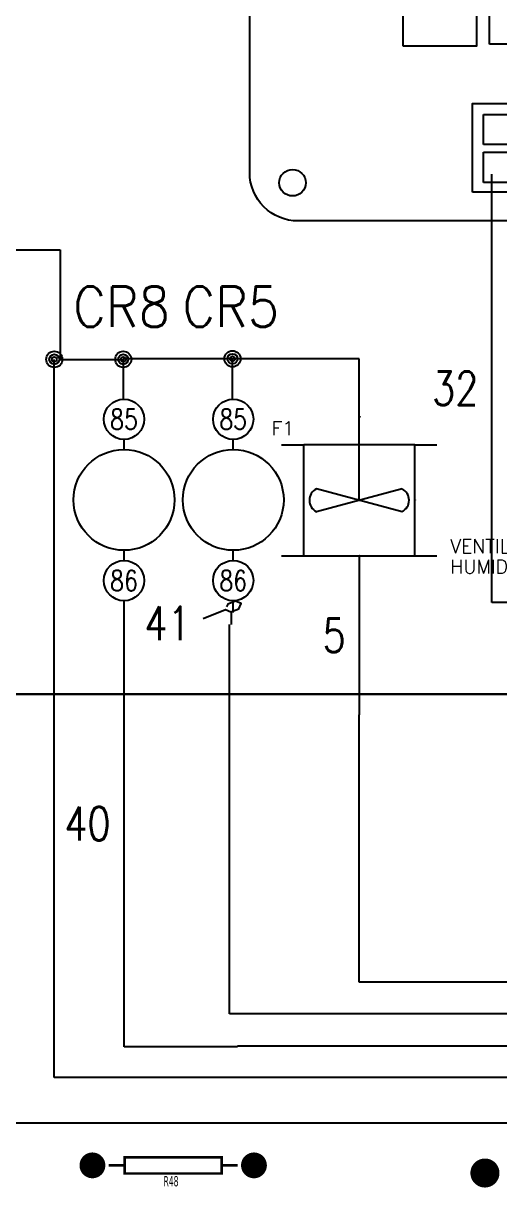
# Model space of a CAD drawing. Header units: millimetres. Extents: x 123.5 to 144.3, y 105.4 to 121.6.
# Drawn here: x 131.591 to 133.36, y 109.151 to 113.492 of the extents above; entities that cross this region are included whole.
import ezdxf
from ezdxf.enums import TextEntityAlignment as Align

# ---------------------------------------------------------------- set-up
doc = ezdxf.new("R2010")
doc.units = ezdxf.units.MM
for name, color, linetype in [('DESC', 250, 'Continuous'), ('MISC', 7, 'Continuous'), ('SYMS', 7, 'Continuous'), ('TAGS', 250, 'Continuous'), ('TERMS', 250, 'Continuous'), ('WIREFIXED', 7, 'Continuous'), ('WIRES', 7, 'Continuous')]:
    doc.layers.add(name, color=color, linetype=linetype)
doc.layers.add('WIRENO', color=7, linetype='Continuous', true_color=0x000000)
doc.styles.get("Standard").update_dxf_attribs({"font": 'tahoma.ttf'})
doc.styles.add('WD', font='romans.shx')

# ---------------------------------------------------------------- blocks, each defined once
blk = doc.blocks.new('EPAD')
at = {"const_width": 0.5}
blk.add_lwpolyline([(-0.25, 0, 1), (0.25, 0, 1)], format="xyb", close=True, dxfattribs=at)
blk = doc.blocks.new('oard')
at = {"const_width": 0.00787}
for points in [[(155.9889, 119.4043), (162.6345, 119.4043), (162.6345, 122.5185), (155.9889, 122.5185), (155.9889, 119.4043)], [(155.9889, 119.4043), (162.6345, 119.4043), (162.6345, 122.5185), (155.9889, 122.5185), (155.9889, 119.4043)], [(155.9889, 119.4043), (162.6345, 119.4043), (162.6345, 122.5185), (155.9889, 122.5185), (155.9889, 119.4043)], [(157.0377, 121.0579), (156.9877, 121.0579)], [(157.0377, 121.0579), (156.9877, 121.0579)], [(157.0377, 121.0579), (156.9877, 121.0579)], [(157.0377, 121.0329), (157.3377, 121.0329), (157.3377, 121.0829), (157.0377, 121.0829), (157.0377, 121.0329)], [(157.0377, 121.0329), (157.3377, 121.0329), (157.3377, 121.0829), (157.0377, 121.0829), (157.0377, 121.0329)], [(157.0377, 121.0329), (157.3377, 121.0329), (157.3377, 121.0829), (157.0377, 121.0829), (157.0377, 121.0329)], [(157.3877, 121.0579), (157.3377, 121.0579)], [(157.3877, 121.0579), (157.3377, 121.0579)], [(157.3877, 121.0579), (157.3377, 121.0579)]]:
    blk.add_lwpolyline(points, dxfattribs=at)
for p, xscale, yscale in [((156.9377, 121.0579), 0.08, 0.08), ((157.4377, 121.0579), 0.08, 0.08), ((158.1527, 121.0342), 0.09, 0.09)]:
    blk.add_blockref('EPAD', p, dxfattribs=dict(xscale=xscale, yscale=yscale))
at = {"width": 0.625}
blk.add_text('R48', height=0.032, dxfattribs=at).set_placement((157.1577, 120.9929))
blk.add_text('R48', height=0.032, dxfattribs=at).set_placement((157.1577, 120.9929))
blk.add_text('R48', height=0.032, dxfattribs=at).set_placement((157.1577, 120.9929))
blk = doc.blocks.new('HT0_01')
for p, q in [((-0.0625, 0.0625), (0.0625, 0.0625)), ((-0.0625, -0.0625), (-0.0625, 0.0625)), ((0.0625, 0.0625), (0.0625, -0.0625)), ((0.0625, -0.0625), (-0.0625, -0.0625))]:
    blk.add_line(p, q)
at = {"style": 'WD', "flags": 1}
for tag, p in [('X2TERM01', (0, 0.0625)), ('X4TERM01', (-0.0625, 0)), ('X1TERM01', (0.0625, 0)), ('X8TERM01', (0, -0.0625))]:
    blk.add_attdef(tag, p, '', height=0.01, dxfattribs=at)
blk = doc.blocks.new('HT0_02')
blk.add_circle((0, 0), 0.0699)
at = {"style": 'WD', "flags": 1}
for tag, p in [('X2TERM01', (0, 0.0699)), ('X4TERM01', (-0.0699, 0)), ('X1TERM01', (0.0699, 0)), ('X8TERM01', (0, -0.0699))]:
    blk.add_attdef(tag, p, '', height=0.01, dxfattribs=at)
blk = doc.blocks.new('bts1960')
at = {"layer": 'DESC'}
for p, q in [((141.6882, 111.3112), (141.6882, 112.1831)), ((141.6882, 112.1831), (141.7798, 112.1508)), ((141.6882, 112.1831), (141.9987, 112.1831)), ((142.049, 112.1508), (141.9977, 112.1832)), ((141.7798, 111.2735), (141.6882, 111.3112))]:
    blk.add_line(p, q, dxfattribs=at)
blk.add_lwpolyline([(140.3686, 112.7483), (141.9123, 112.7483, -0.414214), (142.1123, 112.5483), (142.1123, 111.1152, -0.414214), (141.9123, 110.9152), (140.3686, 110.9152, -0.414214), (140.1686, 111.1152), (140.1686, 112.5483, -0.414214)], format="xyb", close=True, dxfattribs=at)
for points in [[(140.8905, 112.1142), (141.264, 112.1142), (141.264, 111.8121), (140.8905, 111.8121)], [(141.7798, 112.1508), (142.049, 112.1508), (142.049, 111.2735), (141.7798, 111.2735)], [(140.288, 111.8279), (140.6542, 111.8279), (140.6542, 111.1659), (140.288, 111.1659)], [(140.8994, 111.7588), (141.2729, 111.7588), (141.2729, 111.4566), (140.8994, 111.4566)]]:
    blk.add_lwpolyline(points, close=True, dxfattribs=at)
for centre, radius in [((141.953, 112.5985), 0.0548), ((140.3266, 112.5715), 0.0548), ((141.8191, 112.4025), 0.1639), ((140.3374, 111.043), 0.0548), ((141.9476, 111.0323), 0.0548)]:
    blk.add_circle(centre, radius, dxfattribs=at)
at = {"layer": 'SYMS'}
for name, p in [('HT0_02', (141.9035, 112.0323)), ('HT0_02', (141.9089, 111.817)), ('HT0_01', (140.3904, 111.7202)), ('HT0_01', (140.5465, 111.7202)), ('HT0_02', (141.9089, 111.6233)), ('HT0_01', (140.3882, 111.5675)), ('HT0_01', (140.5444, 111.5675)), ('HT0_01', (140.3882, 111.4168)), ('HT0_01', (140.5444, 111.4168)), ('HT0_02', (141.9144, 111.3973)), ('HT0_01', (140.3882, 111.2714)), ('HT0_01', (140.5444, 111.2714))]:
    blk.add_blockref(name, p, dxfattribs=at)
at = {"insert": (141.4353, 111.9999), "char_height": 0.08833, "attachment_point": 1}
blk.add_mtext_dynamic_manual_height_columns('B-\\PB+\\PM-\\PM+', width=0.233028, gutter_width=12.3472, heights=[0], dxfattribs=at)
blk = doc.blocks.new('VCR1T')
for p, q in [((0, 0.1562), (0, 0.1875)), ((0, -0.1875), (0, -0.1562))]:
    blk.add_line(p, q)
for centre, radius in [((0, 0.25), 0.0625), ((0, 0), 0.1562), ((0, -0.25), 0.0625)]:
    blk.add_circle(centre, radius)
at = {"style": 'WD', "width": 0.7}
for tag, p in [('INST', (0.2812, 0.4141)), ('LOC', (0.2812, 0.2445))]:
    blk.add_attdef(tag, text='', height=0.125, dxfattribs=at).set_placement(p, align=Align.TOP_LEFT)
at = {"color": 7, "style": 'WD', "flags": 1}
for tag, p in [('X2TERM01', (-0.0023, 0.3125)), ('X8TERM02', (0, -0.3118))]:
    blk.add_attdef(tag, p, '', height=0.0125, dxfattribs=at)
at = {"linetype": 'Continuous', "style": 'WD', "width": 0.8, "flags": 8}
for tag, p in [('TERM01', (0, 0.25)), ('TERM02', (0, -0.25))]:
    blk.add_attdef(tag, text='', height=0.0625, dxfattribs=at).set_placement(p, align=Align.MIDDLE_CENTER)
at = {"style": 'WD', "width": 0.9}
for tag, p in [('TAG1', (0.2, -0.0465)), ('DESC1', (-0.256, -1.0197)), ('DESC2', (-0.256, -1.1759)), ('DESC3', (-0.256, -1.3322))]:
    blk.add_attdef(tag, p, '', height=0.125, dxfattribs=at)
at = {"style": 'WD', "flags": 9}
blk.add_attdef('FAMILY', text='', height=0.01, dxfattribs=at).set_placement((-0.2191, -0.0652), align=Align.CENTER)
at = {"linetype": 'Continuous', "style": 'WD', "flags": 9}
for tag, p in [('MFG', (-0.2211, -0.0979)), ('CAT', (-0.2211, -0.0828))]:
    blk.add_attdef(tag, text='', height=0.01, dxfattribs=at).set_placement(p, align=Align.MIDDLE)
blk.add_attdef('ASSYCODE', text='', height=0.01, dxfattribs=at).set_placement((-0.2214, -0.1254), align=Align.CENTER)
at = {"style": 'WD', "width": 0.8, "flags": 8}
for tag, p in [('NO', (-0.256, -1.4884)), ('XREFNO', (-0.0229, -1.4884)), ('NC', (-0.256, -1.6447)), ('XREFNC', (-0.0229, -1.6447))]:
    blk.add_attdef(tag, p, '', height=0.125, dxfattribs=at)
blk = doc.blocks.new('WDDOT')
for radius in [0.03, 0.0187, 0.00929]:
    blk.add_circle((0, 0), radius)
blk = doc.blocks.new('WD_WNV')
at = {"style": 'WD', "flags": 1}
for tag, p in [('W01USER', (-0.0625, 0.0938)), ('W02USER', (-0.0625, 0.0859)), ('W03USER', (-0.0625, 0.0781)), ('W04USER', (-0.0625, 0.0703)), ('W05USER', (-0.0625, 0.0625)), ('W06USER', (-0.0625, 0.0547)), ('W07USER', (-0.0625, 0.0469)), ('W08USER', (-0.0625, 0.0391)), ('W09USER', (-0.0625, 0.0312)), ('W10USER', (-0.0625, 0.0234))]:
    blk.add_attdef(tag, text='', height=0.005, dxfattribs=at).set_placement(p, align=Align.CENTER)
at = {"linetype": 'Continuous', "style": 'WD', "width": 0.8}
blk.add_attdef('WIRENO', text='', height=0.125, dxfattribs=at).set_placement((-0.05, 0), align=Align.MIDDLE_RIGHT)
blk = doc.blocks.new('VM1_AXIAL_FLOW_FAN1')
for p, q in [((0, 0), (0, 0.75)), ((-0.7, 0.5), (-0.5, 0.5)), ((-0.5, -0.5), (-0.5, 0.5)), ((0.5, 0.5), (-0.5, 0.5)), ((0.5, -0.5), (0.5, 0.5)), ((0.5, 0.5), (0.7, 0.5)), ((0.386, -0.104), (-0.386, 0.104)), ((0.386, 0.104), (-0.386, -0.104)), ((-0.7, -0.5), (-0.5, -0.5)), ((-0.5, -0.5), (0.5, -0.5)), ((0.5, -0.5), (0.7, -0.5))]:
    blk.add_line(p, q)
for centre, start, end in [((-0.333, 0), 117.1247, 242.8753), ((0.333, 0), 297.1247, 62.8753)]:
    blk.add_arc(centre, 0.116, start, end)
at = {"style": 'WD'}
for tag, height, p in [('INST', 0.125, (-0.585, 0.957)), ('LOC', 0.125, (-0.588, 0.777)), ('TAG1', 0.125, (-0.585, 0.586)), ('TERM01', 0.0625, (-0.51, 0.016))]:
    blk.add_attdef(tag, text='', height=height, dxfattribs=at).set_placement(p, align=Align.RIGHT)
for tag, p, height in [('X2TERM04', (0, 0.75), 0.005), ('TERM04', (0.009, 0.76), 0.0625), ('X4TERM01', (-0.5, 0), 0.01), ('X1TERM03', (0.5, 0), 0.005), ('TERM03', (0.511, 0.012), 0.0625), ('RATING1', (0.82, -0.261), 0.125), ('DESC1', (0.82, -0.477), 0.125), ('X8TERM02', (0, -0.5), 0.005), ('TERM02', (0.002, -0.573), 0.0625), ('DESC2', (0.82, -0.661), 0.125), ('DESC3', (0.82, -0.851), 0.125), ('WDTAGALT', (0.827, -1.032), 0.125)]:
    blk.add_attdef(tag, p, '', height=height, dxfattribs=at)
blk.add_attdef('XREF', text='', height=0.0625, rotation=0.0625, dxfattribs=at).set_placement((0.743, 0.595), align=Align.TOP_CENTER)
at = {"style": 'WD', "flags": 1}
for tag, p in [('FAMILY', (-0.659, -0.3)), ('CAT', (-0.659, -0.345)), ('MFG', (-0.657, -0.376)), ('ASSYCODE', (-0.629, -0.405)), ('WDTYPE', (-0.644, -0.442))]:
    blk.add_attdef(tag, text='', height=0.01, dxfattribs=at).set_placement(p, align=Align.CENTER)

msp = doc.modelspace()

# ---------------------------------------------------------------- linework, layer by layer
at = {"layer": 'WIREFIXED'}
msp.add_lwpolyline([(132.2589, 111.2793), (132.3416, 111.3119), (132.3619, 111.3031), (132.391, 111.3146), (132.3997, 111.3349), (132.3795, 111.3437), (132.3504, 111.3322), (132.346, 111.3221)], dxfattribs=at)
at = {"layer": 'WIRES'}
for p, q in [((133.3311, 111.3382), (133.3311, 112.9321)), ((128.1896, 112.6504), (131.7282, 112.6504)), ((131.7282, 112.6504), (131.7282, 112.2428)), ((131.7062, 109.5715), (131.7062, 112.2428)), ((131.7282, 112.2428), (131.9623, 112.2428)), ((132.3679, 112.2449), (131.9623, 112.2449)), ((131.9623, 112.2449), (131.9623, 112.0949)), ((132.3679, 112.0949), (132.3679, 112.2449)), ((132.8388, 112.2449), (132.3679, 112.2449)), ((132.8388, 112.0281), (132.8388, 112.2449)), ((132.8388, 111.5125), (132.8388, 110.9201)), ((131.9651, 109.6859), (131.9651, 111.3458)), ((132.3707, 111.301), (132.3707, 111.3458)), ((133.8781, 111.3382), (133.3311, 111.3382)), ((132.3639, 111.2563), (132.3639, 111.301)), ((132.3572, 109.808), (132.3572, 111.2563)), ((132.8388, 110.9201), (132.8373, 110.9201)), ((132.8373, 110.9201), (132.8373, 109.9278)), ((132.8373, 109.9278), (133.6138, 109.9278)), ((133.6164, 109.808), (132.3572, 109.808)), ((132.3868, 109.6859), (131.9651, 109.6859)), ((133.5974, 109.6878), (132.3868, 109.6878)), ((132.3868, 109.6878), (132.3868, 109.6859)), ((133.6172, 109.5715), (131.7062, 109.5715)), ((131.4694, 109.403), (133.6145, 109.403))]:
    msp.add_line(p, q, dxfattribs=at)

# ---------------------------------------------------------------- block references
at = {"layer": 'DESC', "xscale": 0.9, "yscale": 0.9, "zscale": 0.9, "rotation": 90}
msp.add_blockref('bts1960', (233.9053, -13.3943), dxfattribs=at)
at = {"layer": 'DESC', "xscale": 1.2, "yscale": 1.2, "zscale": 1.2}
msp.add_blockref('oard', (-56.4775, -36.0246), dxfattribs=at)
at = {"layer": 'SYMS'}
ref = msp.add_blockref('VCR1T', (131.9651, 111.7199), dxfattribs=dict(at, xscale=1.2, yscale=1.2, zscale=1.2))
ref.add_attrib('TAG1', 'CR8', (131.7765, 112.3635), dxfattribs={"layer": 'TAGS', "height": 0.15, "style": 'WD', "width": 0.9})
ref.add_attrib('TERM01', '85', dxfattribs={"layer": 'TERMS', "linetype": 'Continuous', "height": 0.075, "style": 'WD', "width": 0.8, "flags": 8}).set_placement((131.9651, 112.0199), align=Align.MIDDLE_CENTER)
ref.add_attrib('TERM02', '86', dxfattribs={"layer": 'TERMS', "linetype": 'Continuous', "height": 0.075, "style": 'WD', "width": 0.8, "flags": 8}).set_placement((131.9651, 111.4199), align=Align.MIDDLE_CENTER)
ref = msp.add_blockref('VCR1T', (132.3707, 111.7199), dxfattribs=dict(at, xscale=1.2, yscale=1.2, zscale=1.2))
ref.add_attrib('TAG1', 'CR5', (132.1822, 112.3635), dxfattribs={"layer": 'TAGS', "height": 0.15, "style": 'WD', "width": 0.9})
ref.add_attrib('TERM01', '85', dxfattribs={"layer": 'TERMS', "linetype": 'Continuous', "height": 0.075, "style": 'WD', "width": 0.8, "flags": 8}).set_placement((132.3707, 112.0199), align=Align.MIDDLE_CENTER)
ref.add_attrib('TERM02', '86', dxfattribs={"layer": 'TERMS', "linetype": 'Continuous', "height": 0.075, "style": 'WD', "width": 0.8, "flags": 8}).set_placement((132.3707, 111.4199), align=Align.MIDDLE_CENTER)
for p in [(132.3679, 112.2449), (131.7062, 112.2428), (131.9623, 112.2428)]:
    msp.add_blockref('WDDOT', p, dxfattribs=at)
ref = msp.add_blockref('VM1_AXIAL_FLOW_FAN1', (132.8388, 111.7187), dxfattribs=dict(at, xscale=0.4125, yscale=0.4125, zscale=0.4125))
ref.add_attrib('DESC1', 'VENTILADOR', (133.177, 111.5219), dxfattribs={"layer": 'DESC', "height": 0.05156, "style": 'WD'})
ref.add_attrib('DESC2', 'HUMIDIFICADOR', (133.177, 111.4461), dxfattribs={"layer": 'DESC', "height": 0.051562, "style": 'WD'})
ref.add_attrib('X1TERM03', '25', (133.0451, 111.7187), dxfattribs={"layer": 'MISC', "height": 0.00206, "style": 'WD'})
ref.add_attrib('X8TERM02', '5', (132.8388, 111.5125), dxfattribs={"layer": 'MISC', "height": 0.00206, "style": 'WD'})
ref.add_attrib('X2TERM04', '29', (132.8388, 112.0281), dxfattribs={"layer": 'MISC', "height": 0.00206, "style": 'WD'})
ref.add_attrib('TAG1', 'F1', dxfattribs={"layer": 'TAGS', "height": 0.05156, "style": 'WD'}).set_placement((132.5973, 111.9606), align=Align.RIGHT)
at = {"layer": 'WIREFIXED'}
ref = msp.add_blockref('WD_WNV', (133.3311, 112.1351), dxfattribs=at)
ref.add_attrib('WIRENOF', '32', dxfattribs={"linetype": 'Continuous', "height": 0.125, "style": 'WD', "width": 0.8}).set_placement((133.2811, 112.1351), align=Align.MIDDLE_RIGHT)
ref = msp.add_blockref('WD_WNV', (132.3707, 111.3234), dxfattribs=at)
ref.add_attrib('WIRENOF', '41', dxfattribs={"linetype": 'Continuous', "height": 0.125, "style": 'WD', "width": 0.8}).set_placement((132.2124, 111.2609), align=Align.MIDDLE_RIGHT)
ref = msp.add_blockref('WD_WNV', (131.9651, 110.5158), dxfattribs=at)
ref.add_attrib('WIRENOF', '40', dxfattribs={"linetype": 'Continuous', "height": 0.125, "style": 'WD', "width": 0.8}).set_placement((131.9151, 110.5158), align=Align.MIDDLE_RIGHT)
at = {"layer": 'WIRENO'}
ref = msp.add_blockref('WD_WNV', (132.8388, 111.2163), dxfattribs=at)
ref.add_attrib('WIRENO', '5', dxfattribs={"linetype": 'Continuous', "height": 0.125, "style": 'WD', "width": 0.8}).set_placement((132.7888, 111.2163), align=Align.MIDDLE_RIGHT)

doc.saveas('drawing.dxf')
